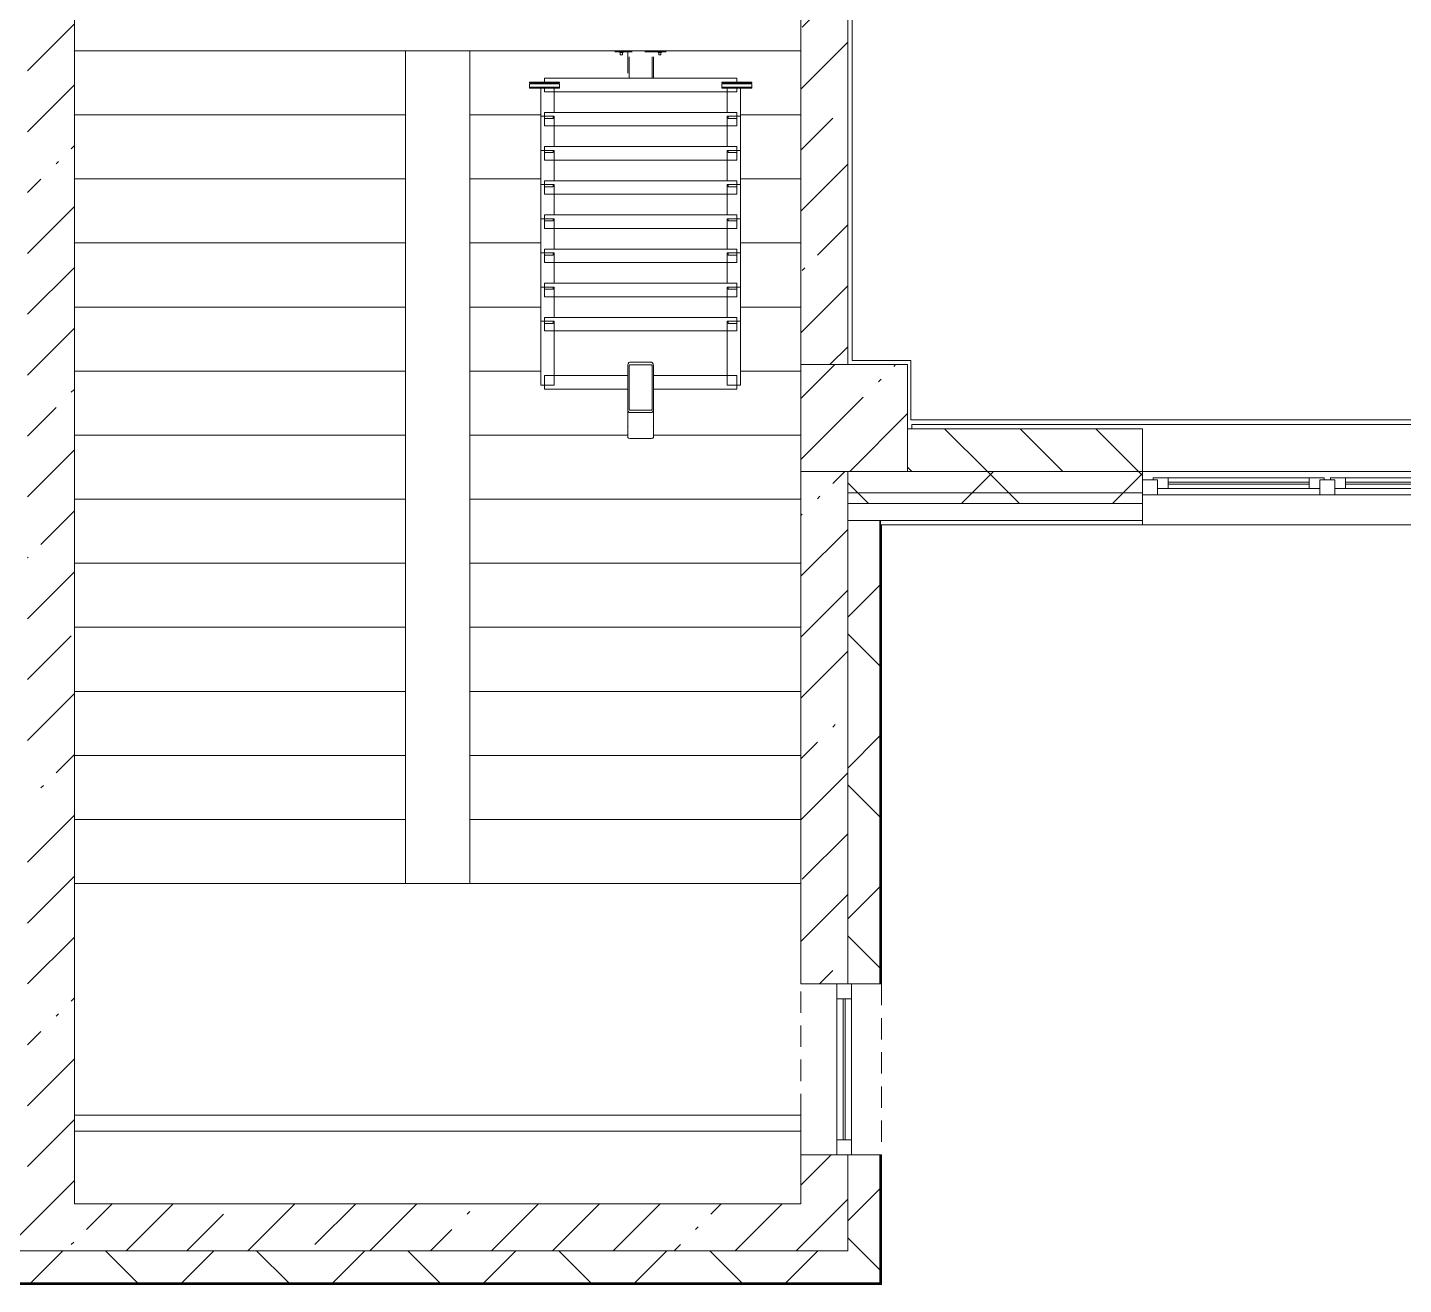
# Model space of a CAD drawing. Header units: millimetres. Extents: x -5507 to 191320, y -8553 to 29000.
# Drawn here: x 134200 to 140641, y -258 to 5629 of the extents above; entities that cross this region are included whole.
import ezdxf

# ---------------------------------------------------------------- set-up
doc = ezdxf.new("R2010")
doc.units = ezdxf.units.MM
doc.linetypes.add('200_ШТРИХ__ш1_п0_6_', pattern=[160, 100, -60])
for name, color, linetype, lineweight in [('A-DETL-MBND', 7, '200_ШТРИХ__ш1_п0_6_', 9), ('A-GENM-1', 7, 'Continuous', 5), ('A-GLAZ-2', 7, 'Continuous', 5), ('A-WALL', 7, 'Continuous', 9), ('A-WALL-4', 7, 'Continuous', 5), ('I-WALL-2', 7, 'Continuous', 5), ('S-COLS-2', 7, 'Continuous', 5), ('S-STRS', 7, 'Continuous', 5)]:
    doc.layers.add(name, color=color, linetype=linetype, lineweight=lineweight)
doc.layers.add('A-FLOR-2', color=7, linetype='Continuous', lineweight=5, true_color=0xaaaaaa)
pattern_1 = [(45, (62340, 0), (-353.5534, 353.5534), []), (135, (62340, 0), (-353.5534, -353.5534), [])]
pattern_2 = [(45, (62340, 0), (-285.1231, 285.1231), []), (45, (62625.1, 0), (-285.1231, 285.1231), [504.031, -100.806, 16.764, -84.042])]

# ---------------------------------------------------------------- blocks, each defined once
blk = doc.blocks.new('BSC_Колонна _Прямоугольная - 500х500-V37-3_5_1_птичка')
at = {"layer": 'S-COLS-2'}
h = blk.add_hatch(dxfattribs=at)
h.set_pattern_fill('FP_54', color=256, style=0, pattern_type=2)
h.set_pattern_definition([(45, (-75730, -3800), (-285.1231, 285.1231), []), (45, (-75444.88, -3800), (-285.1231, 285.1231), [504.031, -100.806, 16.764, -84.042])])
h.paths.add_polyline_path([(-250, -250), (250, -250), (250, 250), (-250, 250), (-250, -98)])
for p, q in [((250, 250), (-250, 250)), ((-250, 250), (-250, -250)), ((250, -250), (250, 250)), ((-250, -250), (250, -250))]:
    blk.add_line(p, q, dxfattribs=at)
blk = doc.blocks.new('120_Окно_СКБ_1Ст - 120_Окно_СКБ_1Ст 800х2500 EI30-23532001-3_5_1_птичка')
at = {"layer": 'A-GLAZ-2'}
for p, q in [((-400, -127), (-400, -57)), ((-400, -57), (-330, -57)), ((400, -57), (-400, -57)), ((-330, -57), (-330, -127)), ((330, -127), (330, -57)), ((330, -57), (400, -57)), ((400, -57), (400, -127)), ((-330, -127), (-400, -127)), ((-400, -127), (400, -127)), ((330, -87), (-330, -87)), ((330, -97), (-330, -97)), ((400, -127), (330, -127))]:
    blk.add_line(p, q, dxfattribs=at)
blk = doc.blocks.new('Анкер клиновой - Анкер клиновой МКТ В 10-10-16_85-22193208-3_5_1_птичка')
at = {"layer": 'A-DETL-MBND'}
for p, q in [((122191.4, 13788), (122191.4, 13784)), ((122207.4, 13788), (122191.4, 13788)), ((122191.4, 13788), (122207.4, 13788)), ((122194.4, 13798), (122194.4, 13784)), ((122204.4, 13798), (122194.4, 13798)), ((122194.4, 13798), (122204.4, 13798)), ((122204.4, 13784), (122204.4, 13798)), ((122207.4, 13784), (122207.4, 13788))]:
    blk.add_line(p, q, dxfattribs=at)
blk = doc.blocks.new('ОМ_Полоса_Трапеция прямоугольная_Прокат_ГОСТ 103-2006 - ОМ_Полоса_Трапеция прямоугольная_Прокат_ГОСТ 103-2006-21111644-3_5_1_птичка')
at = {"layer": 'A-GENM-1'}
for p, q in [((122699.4, 15046.5), (122699.4, 15056.5)), ((122699.4, 15056.5), (122739.4, 15056.5)), ((122739.4, 15046.5), (122699.4, 15046.5)), ((122739.4, 15056.5), (122739.4, 15046.5))]:
    blk.add_line(p, q, dxfattribs=at)
blk = doc.blocks.new('ОМ_Полоса_Трапеция прямоугольная_Прокат_ГОСТ 103-2006 - ОМ_Полоса_Трапеция прямоугольная_Прокат_ГОСТ 103-2006-V89-3_5_1_птичка')
at = {"layer": 'A-GENM-1'}
for p, q in [((122699.4, 14416.5), (122699.4, 14406.5)), ((122739.4, 14416.5), (122699.4, 14416.5)), ((122699.4, 14406.5), (122739.4, 14406.5)), ((122739.4, 14406.5), (122739.4, 14416.5))]:
    blk.add_line(p, q, dxfattribs=at)
blk = doc.blocks.new('ОМ_Полоса_Трапеция прямоугольная_Прокат_ГОСТ 103-2006 - ОМ_Полоса_Трапеция прямоугольная_Прокат_ГОСТ 103-2006-V90-3_5_1_птичка')
at = {"layer": 'A-GENM-1'}
for p, q in [((122699.4, 14256.5), (122699.4, 14246.5)), ((122739.4, 14256.5), (122699.4, 14256.5)), ((122699.4, 14246.5), (122739.4, 14246.5)), ((122739.4, 14246.5), (122739.4, 14256.5))]:
    blk.add_line(p, q, dxfattribs=at)
blk = doc.blocks.new('ОМ_Полоса_Трапеция прямоугольная_Прокат_ГОСТ 103-2006 - ОМ_Полоса_Трапеция прямоугольная_Прокат_ГОСТ 103-2006-V91-3_5_1_птичка')
at = {"layer": 'A-GENM-1'}
for p, q in [((122699.4, 14096.5), (122699.4, 14086.5)), ((122739.4, 14096.5), (122699.4, 14096.5)), ((122699.4, 14086.5), (122739.4, 14086.5)), ((122739.4, 14086.5), (122739.4, 14096.5))]:
    blk.add_line(p, q, dxfattribs=at)
blk = doc.blocks.new('ОМ_Полоса_Прокат_ГОСТ 103-2006 - ОМ_Полоса_Прокат_ГОСТ 103-2006-22193251-3_5_1_птичка')
at = {"layer": 'A-GENM-1'}
for p, q in [((122809.4, 13929.5), (122669.4, 13929.5)), ((122669.4, 13929.5), (122669.4, 13926.5)), ((122669.4, 13926.5), (122809.4, 13926.5)), ((122809.4, 13926.5), (122809.4, 13929.5))]:
    blk.add_line(p, q, dxfattribs=at)
blk = doc.blocks.new('ОМ_Полоса_Прокат_ГОСТ 103-2006 - ОМ_Полоса_Прокат_ГОСТ 103-2006-22193252-3_5_1_птичка')
at = {"layer": 'A-GENM-1'}
for p, q in [((122669.4, 13954.2), (122669.4, 13950.8)), ((122809.4, 13954.2), (122669.4, 13954.2)), ((122669.4, 13950.8), (122809.4, 13950.8)), ((122669.4, 13933.9), (122669.4, 13950.8)), ((122809.4, 13933.9), (122669.4, 13933.9)), ((122809.4, 13950.8), (122809.4, 13954.2)), ((122809.4, 13950.8), (122809.4, 13933.9))]:
    blk.add_line(p, q, dxfattribs=at)
blk = doc.blocks.new('ОМ_Полоса_Трапеция прямоугольная_Прокат_ГОСТ 103-2006 - ОМ_Полоса_Трапеция прямоугольная_Прокат_ГОСТ 103-2006-21111686-3_5_1_птичка')
at = {"layer": 'A-GENM-1'}
for p, q in [((121839.4, 15056.5), (121879.4, 15056.5)), ((121839.4, 15046.5), (121839.4, 15056.5)), ((121879.4, 15046.5), (121839.4, 15046.5)), ((121879.4, 15056.5), (121879.4, 15046.5))]:
    blk.add_line(p, q, dxfattribs=at)
blk = doc.blocks.new('ОМ_Полоса_Трапеция прямоугольная_Прокат_ГОСТ 103-2006 - ОМ_Полоса_Трапеция прямоугольная_Прокат_ГОСТ 103-2006-V92-3_5_1_птичка')
at = {"layer": 'A-GENM-1'}
for p, q in [((121879.4, 14416.5), (121839.4, 14416.5)), ((121839.4, 14416.5), (121839.4, 14406.5)), ((121839.4, 14406.5), (121879.4, 14406.5)), ((121879.4, 14406.5), (121879.4, 14416.5))]:
    blk.add_line(p, q, dxfattribs=at)
blk = doc.blocks.new('ОМ_Полоса_Трапеция прямоугольная_Прокат_ГОСТ 103-2006 - ОМ_Полоса_Трапеция прямоугольная_Прокат_ГОСТ 103-2006-V93-3_5_1_птичка')
at = {"layer": 'A-GENM-1'}
for p, q in [((121879.4, 14256.5), (121839.4, 14256.5)), ((121839.4, 14256.5), (121839.4, 14246.5)), ((121839.4, 14246.5), (121879.4, 14246.5)), ((121879.4, 14246.5), (121879.4, 14256.5))]:
    blk.add_line(p, q, dxfattribs=at)
blk = doc.blocks.new('ОМ_Полоса_Трапеция прямоугольная_Прокат_ГОСТ 103-2006 - ОМ_Полоса_Трапеция прямоугольная_Прокат_ГОСТ 103-2006-V94-3_5_1_птичка')
at = {"layer": 'A-GENM-1'}
for p, q in [((121879.4, 14096.5), (121839.4, 14096.5)), ((121839.4, 14096.5), (121839.4, 14086.5)), ((121839.4, 14086.5), (121879.4, 14086.5)), ((121879.4, 14086.5), (121879.4, 14096.5))]:
    blk.add_line(p, q, dxfattribs=at)
blk = doc.blocks.new('ОМ_Полоса_Прокат_ГОСТ 103-2006 - ОМ_Полоса_Прокат_ГОСТ 103-2006-22193295-3_5_1_птичка')
at = {"layer": 'A-GENM-1'}
for p, q in [((121909.4, 13929.5), (121769.4, 13929.5)), ((121769.4, 13929.5), (121769.4, 13926.5)), ((121769.4, 13926.5), (121909.4, 13926.5)), ((121909.4, 13926.5), (121909.4, 13929.5))]:
    blk.add_line(p, q, dxfattribs=at)
blk = doc.blocks.new('ОМ_Полоса_Прокат_ГОСТ 103-2006 - ОМ_Полоса_Прокат_ГОСТ 103-2006-22193296-3_5_1_птичка')
at = {"layer": 'A-GENM-1'}
for p, q in [((121909.4, 13954.2), (121769.4, 13954.2)), ((121769.4, 13954.2), (121769.4, 13950.8)), ((121769.4, 13950.8), (121909.4, 13950.8)), ((121769.4, 13933.9), (121769.4, 13950.8)), ((121909.4, 13933.9), (121769.4, 13933.9)), ((121909.4, 13950.8), (121909.4, 13954.2)), ((121909.4, 13950.8), (121909.4, 13933.9))]:
    blk.add_line(p, q, dxfattribs=at)
blk = doc.blocks.new('ОМ_Труба_ГОСТ 8639-82 - ОМ_Труба_ГОСТ 8639-82-21111694-3_5_1_птичка')
at = {"layer": 'A-GENM-1'}
for p, q in [((122229.4, 15590.5), (122229.4, 15456.5)), ((122238.4, 15595.1), (122340.4, 15595.1)), ((122349.4, 15456.5), (122349.4, 15590.5)), ((122238.4, 15474.2), (122340.4, 15474.2)), ((122340.4, 15462.4), (122238.4, 15462.4)), ((122229.4, 15256.4), (122229.4, 15456.5)), ((122235.4, 15456.5), (122235.4, 15256.4)), ((122343.4, 15256.4), (122343.4, 15456.5)), ((122349.4, 15456.5), (122349.4, 15256.4)), ((122238.4, 15250.5), (122340.4, 15250.5)), ((122340.4, 15238.8), (122238.4, 15238.8))]:
    blk.add_line(p, q, dxfattribs=at)
at = {"layer": 'A-GENM-1', "flags": 128}
for points in [[(122229.4, 15456.5), (122229.6, 15460), (122230.1, 15463.3), (122231, 15466.3), (122232.1, 15469), (122233.4, 15471.2), (122235, 15472.8), (122236.7, 15473.8), (122238.4, 15474.2)], [(122238.4, 15462.4), (122237.9, 15462.3), (122237.3, 15461.9), (122236.8, 15461.4), (122236.3, 15460.7), (122235.9, 15459.8), (122235.7, 15458.8), (122235.5, 15457.7), (122235.4, 15456.5)], [(122340.4, 15474.2), (122342.2, 15473.8), (122343.9, 15472.8), (122345.4, 15471.2), (122346.8, 15469), (122347.9, 15466.3), (122348.8, 15463.3), (122349.3, 15460), (122349.4, 15456.5)], [(122343.4, 15456.5), (122343.4, 15457.7), (122343.2, 15458.8), (122342.9, 15459.8), (122342.6, 15460.7), (122342.1, 15461.4), (122341.6, 15461.9), (122341, 15462.3), (122340.4, 15462.4)], [(122238.4, 15238.8), (122236.7, 15239.1), (122235, 15240.1), (122233.4, 15241.8), (122232.1, 15243.9), (122231, 15246.6), (122230.1, 15249.7), (122229.6, 15253), (122229.4, 15256.4)], [(122235.4, 15256.4), (122235.5, 15255.3), (122235.7, 15254.2), (122235.9, 15253.2), (122236.3, 15252.3), (122236.8, 15251.5), (122237.3, 15251), (122237.9, 15250.7), (122238.4, 15250.5)], [(122349.4, 15256.4), (122349.3, 15253), (122348.8, 15249.7), (122347.9, 15246.6), (122346.8, 15243.9), (122345.4, 15241.8), (122343.9, 15240.1), (122342.2, 15239.1), (122340.4, 15238.8)], [(122340.4, 15250.5), (122341, 15250.7), (122341.6, 15251), (122342.1, 15251.5), (122342.6, 15252.3), (122342.9, 15253.2), (122343.2, 15254.2), (122343.4, 15255.3), (122343.4, 15256.4)]]:
    blk.add_lwpolyline(points, dxfattribs=at)
at = {"layer": 'A-GENM-1'}
for centre, major_axis, start_param, end_param in [((122238.4, 15590.5), (9, 0), 1.570796, 3.141593), ((122340.4, 15590.5), (9, 0), 0, 1.570796), ((122238.4, 15538.5), (9, 0), 3.141593, 3.665191), ((122340.4, 15538.5), (-9, 0), 2.617994, 3.141593)]:
    blk.add_ellipse(centre, major_axis=major_axis, ratio=0.509802, start_param=start_param, end_param=end_param, dxfattribs=at)
blk = doc.blocks.new('ОМ_Уголок_ГОСТ 8509-93 - ОМ_Уголок_ГОСТ 8509-93-22194532-3_5_1_птичка')
at = {"layer": 'A-GENM-1'}
for p, q in [((0, 45.2), (0, -17.8)), ((390, 45.2), (0, 45.2)), ((900, 45.2), (510, 45.2)), ((900, -17.8), (900, 45.2)), ((0, -17.8), (390, -17.8)), ((510, -17.8), (900, -17.8))]:
    blk.add_line(p, q, dxfattribs=at)
blk = doc.blocks.new('ОМ_Уголок_ГОСТ 8509-93 - ОМ_Уголок_ГОСТ 8509-93-V95-3_5_1_птичка')
at = {"layer": 'A-GENM-1'}
for p, q in [((0, 45.2), (0, -17.8)), ((900, 45.2), (0, 45.2)), ((900, -17.8), (900, 45.2)), ((0, -17.8), (900, -17.8))]:
    blk.add_line(p, q, dxfattribs=at)
blk = doc.blocks.new('ОМ_Уголок_ГОСТ 8509-93 - ОМ_Уголок_ГОСТ 8509-93-22194533-3_5_1_птичка')
at = {"layer": 'A-GENM-1'}
for p, q in [((0, 45.2), (0, -17.8)), ((300, 45.2), (0, 45.2)), ((300, -17.8), (300, 45.2)), ((0, -17.8), (300, -17.8))]:
    blk.add_line(p, q, dxfattribs=at)
blk = doc.blocks.new('ОМ_Уголок_ГОСТ 8509-93 - ОМ_Уголок_ГОСТ 8509-93-V96-3_5_1_птичка')
at = {"layer": 'A-GENM-1'}
for p, q in [((0, 45.2), (0, -17.8)), ((142.2, 45.2), (0, 45.2)), ((0, -17.8), (160, -17.8))]:
    blk.add_line(p, q, dxfattribs=at)
blk = doc.blocks.new('ОМ_Уголок_ГОСТ 8509-93 - ОМ_Уголок_ГОСТ 8509-93-V97-3_5_1_птичка')
at = {"layer": 'A-GENM-1'}
for p, q in [((300, 45.2), (157.8, 45.2)), ((300, -17.8), (300, 45.2)), ((140, -17.8), (300, -17.8))]:
    blk.add_line(p, q, dxfattribs=at)
blk = doc.blocks.new('ОМ_Уголок_ГОСТ 8509-93 - ОМ_Уголок_ГОСТ 8509-93-V98-3_5_1_птичка')
at = {"layer": 'A-GENM-1'}
for p, q in [((0, 45.2), (0, 27.8)), ((900, 45.2), (0, 45.2)), ((0, 7.4), (0, -17.8)), ((900, 27.8), (900, 45.2)), ((900, -17.8), (900, 7.4)), ((0, -17.8), (900, -17.8))]:
    blk.add_line(p, q, dxfattribs=at)
blk = doc.blocks.new('ОМ_Уголок_ГОСТ 8509-93 - ОМ_Уголок_ГОСТ 8509-93-V99-3_5_1_птичка')
at = {"layer": 'A-GENM-1'}
for p, q in [((0, 45.2), (0, -17.8)), ((7.4, 45.2), (0, 45.2)), ((142.2, 45.2), (27.8, 45.2)), ((0, -17.8), (7.4, -17.8)), ((27.8, -17.8), (160, -17.8))]:
    blk.add_line(p, q, dxfattribs=at)
blk = doc.blocks.new('ОМ_Уголок_ГОСТ 8509-93 - ОМ_Уголок_ГОСТ 8509-93-V100-3_5_1_птичка')
at = {"layer": 'A-GENM-1'}
for p, q in [((272.2, 45.2), (157.8, 45.2)), ((300, 45.2), (292.6, 45.2)), ((300, -17.8), (300, 45.2)), ((140, -17.8), (272.2, -17.8)), ((292.6, -17.8), (300, -17.8))]:
    blk.add_line(p, q, dxfattribs=at)
blk = doc.blocks.new('ОМ_Труба_ГОСТ 8639-82 - ОМ_Труба_ГОСТ 8639-82-21111710-3_5_1_птичка')
at = {"layer": 'A-DETL-MBND'}
for p, q in [((122229.4, 13908.7), (122229.4, 13784)), ((122235.4, 13908.7), (122235.4, 13784)), ((122343.4, 13908.7), (122343.4, 13784)), ((122349.4, 13784), (122349.4, 13908.7))]:
    blk.add_line(p, q, dxfattribs=at)
blk = doc.blocks.new('ОМ_Уголок_ГОСТ 8510-86 - ОМ_Уголок_ГОСТ 8510-86-V101-3_5_1_птичка')
at = {"layer": 'A-DETL-MBND'}
blk.add_line((0, 0), (240, 0), dxfattribs=at)
blk = doc.blocks.new('120_Окно_СКБ_2Ст - 120_Окно_СКБ_2Ст 3000х2500 _мал_створка слева_-22809161-3_5_1_птичка')
at = {"layer": 'A-GLAZ-2'}
for p, q in [((-1500, -75), (-1500, -5)), ((-1500, -5), (-1430, -5)), ((1500, -5), (-1500, -5)), ((-1430, -5), (-1430, -75)), ((600, -35), (-1430, -35)), ((-1430, -35), (-1430, -75)), ((-1380, -85), (-1380, -35)), ((-1380, -55), (550, -55)), ((550, -85), (550, -35)), ((600, -75), (600, -5)), ((600, -5), (670, -5)), ((600, -75), (600, -35)), ((670, -5), (670, -75)), ((1430, -35), (670, -35)), ((670, -35), (670, -75)), ((720, -85), (720, -35)), ((720, -55), (1380, -55)), ((1380, -85), (1380, -35)), ((1430, -75), (1430, -5)), ((1430, -5), (1500, -5)), ((1430, -75), (1430, -35)), ((1500, -5), (1500, -75)), ((-1430, -75), (-1500, -75)), ((-1500, -75), (-1450, -75)), ((-1430, -75), (-1450, -75)), ((-1450, -75), (-1450, -85)), ((-1450, -85), (620, -85)), ((620, -85), (-1450, -85)), ((550, -65), (-1380, -65)), ((670, -75), (600, -75)), ((620, -75), (600, -75)), ((620, -75), (650, -75)), ((620, -85), (620, -75)), ((670, -75), (650, -75)), ((650, -75), (650, -85)), ((650, -85), (1450, -85)), ((1450, -85), (650, -85)), ((1380, -65), (720, -65)), ((1500, -75), (1430, -75)), ((1450, -75), (1430, -75)), ((1450, -75), (1500, -75)), ((1450, -85), (1450, -75))]:
    blk.add_line(p, q, dxfattribs=at)
blk = doc.blocks.new('Зашивка приборов отопления38 - Зашивка приборов отопления-33325280-3_5_1_птичка')
at = {"layer": 'A-WALL-4'}
for p, q in [((120704.7, 18041.2), (120704.7, 17931.2)), ((120704.7, 17931.2), (124104.7, 17931.2)), ((124104.7, 17931.2), (120704.7, 17931.2)), ((120704.7, 17931.2), (120704.7, 17856.2)), ((120704.7, 17856.2), (124104.7, 17856.2))]:
    blk.add_line(p, q, dxfattribs=at)

msp = doc.modelspace()

# ---------------------------------------------------------------- hatches: boundary and pattern name
at = {"layer": 'A-WALL-4'}
h = msp.add_hatch(dxfattribs=at)
h.set_pattern_fill('FP_64', color=256, style=0, pattern_type=2)
h.set_pattern_definition([(135, (62339.98, 0), (-176.7767, -176.7767), [])])
h.paths.add_polyline_path([(143740, 3550), (143740, 3750), (143190, 3750), (143190, 3550), (143443.6, 3550)])
h.paths.add_polyline_path([(139420, 3550), (139420, 3750), (138320, 3750), (138320, 3550), (138782.7, 3550)])
h.paths.add_polyline_path([(142420, 3550), (142690, 3550), (142690, 3750), (142420, 3750)])
h.paths.add_polyline_path([(146440, 3550), (146540, 3550), (146540, 3750), (146440, 3750), (146440, 3702)])
h.paths.add_polyline_path([(145308, 3550), (145540, 3550), (145540, 3750), (144640, 3750), (144640, 3550)])
h = msp.add_hatch(dxfattribs=at)
h.set_pattern_fill('FP_66', color=256, style=0, pattern_type=2)
h.set_pattern_definition(pattern_1)
h.paths.add_polyline_path([(146440, 3450), (147041.6, 3450), (147040, 3550), (146440, 3550)])
h.paths.add_polyline_path([(144640, 3450), (145540, 3450), (145540, 3550), (144640, 3550)])
h.paths.add_polyline_path([(138782.7, 3450), (139420, 3450), (139420, 3550), (138040, 3550), (138040, 3450), (138320, 3450)])
h.paths.add_polyline_path([(143740, 3450), (143740, 3550), (142420, 3550), (142420, 3450), (143443.6, 3450)])
h = msp.add_hatch(dxfattribs=at)
h.set_pattern_fill('FP_66', color=256, style=0, pattern_type=2)
h.set_pattern_definition(pattern_1)
h.paths.add_polyline_path([(147041.6, 3400), (147141.6, 3400), (147141.6, 3450), (146440, 3450), (146440, 3400), (146706.3, 3400)])
h.paths.add_polyline_path([(138782.7, 3400), (139420, 3400), (139420, 3450), (138040, 3450), (138040, 3400)])
h.paths.add_polyline_path([(142420, 3400), (143740, 3400), (143740, 3450), (142420, 3450)])
h.paths.add_polyline_path([(145308, 3400), (145540, 3400), (145540, 3450), (144640, 3450), (144640, 3400)])
h = msp.add_hatch(dxfattribs=at)
h.set_pattern_fill('FP_66', color=256, style=0, pattern_type=2)
h.set_pattern_definition(pattern_1)
h.paths.add_polyline_path([(138190, -250), (138190, 350), (138040, 350), (138040, -250)])
h.paths.add_polyline_path([(138190, 1150), (138190, 3320), (138040, 3320), (138040, 1150)])
h = msp.add_hatch(dxfattribs=at)
h.set_pattern_fill('FP_66', color=256, style=0, pattern_type=2)
h.set_pattern_definition(pattern_1)
h.paths.add_polyline_path([(128250, -250), (128500, -250), (128500, -100), (127500, -100), (127500, -250), (127750, -250)])
h.paths.add_polyline_path([(138040, -250), (138040, -100), (133900, -100), (133900, -250), (137850.5, -250)])
h.paths.add_polyline_path([(129400, -250), (133000, -250), (133000, -100), (129400, -100)])
h.paths.add_polyline_path([(119250, -250), (120150, -250), (120150, -100), (118967.1, -100), (118967.1, -250), (119206.8, -250)])
h.paths.add_polyline_path([(126600, -250), (126600, -100), (126050, -100), (126050, -250)])
h.paths.add_polyline_path([(123950, -250), (123950, -100), (123250, -100), (123250, -250), (123867.7, -250)])
at = {"layer": 'I-WALL-2'}
h = msp.add_hatch(dxfattribs=at)
h.set_pattern_fill('FP_62', color=256, style=0, pattern_type=2)
h.set_pattern_definition(pattern_2)
h.paths.add_polyline_path([(137850.5, 120), (138040, 120), (138040, 350), (137820, 350), (137820, 120)])
h.paths.add_polyline_path([(137850.5, 1150), (138040, 1150), (138040, 3550), (137820, 3550), (137820, 1150)])
h.paths.add_polyline_path([(137820, 4050), (138040, 4050), (138040, 7900), (137820, 7900), (137820, 4280.5)])
h = msp.add_hatch(dxfattribs=at)
h.set_pattern_fill('FP_62', color=256, style=0, pattern_type=2)
h.set_pattern_definition(pattern_2)
h.paths.add_polyline_path([(134200, 120), (134420, 120), (134420, 7680), (134200, 7680), (134200, 1966.6)])
h = msp.add_hatch(dxfattribs=at)
h.set_pattern_fill('FP_62', color=256, style=0, pattern_type=2)
h.set_pattern_definition(pattern_2)
h.paths.add_polyline_path([(133000, -100), (133000, 120), (129400, 120), (129400, -100), (132257.4, -100)])
h.paths.add_polyline_path([(134121.8, -100), (134200, -100), (134200, 120), (133900, 120), (133900, -100)])
h.paths.add_polyline_path([(128500, -100), (128500, 120), (128250, 120), (128250, -100)])
h = msp.add_hatch(dxfattribs=at)
h.set_pattern_fill('FP_62', color=256, style=0, pattern_type=2)
h.set_pattern_definition(pattern_2)
h.paths.add_polyline_path([(138040, -100), (138040, 120), (134200, 120), (134200, -100), (137850.5, -100)])

# ---------------------------------------------------------------- linework, layer by layer
at = {"layer": 'A-DETL-MBND'}
for p, q in [((137820, 535), (137820, 1150)), ((138198, 1150), (138198, 350))]:
    msp.add_line(p, q, dxfattribs=at)
at = {"layer": 'A-FLOR-2'}
for p, q in [((138061, 9100), (138061, 4070)), ((138061, 4070), (138335, 4070)), ((138335, 4070), (138335, 3791)), ((138335, 3791), (142670, 3791))]:
    msp.add_line(p, q, dxfattribs=at)
at = {"layer": 'A-WALL'}
for p, q in [((139420, 3550), (138320, 3550)), ((138040, 3450), (139420, 3450)), ((138040, 3400), (139420, 3400)), ((138040, 3320), (138040, 1150)), ((138040, 3320), (139420, 3320)), ((138190, 1150), (138190, 3320)), ((138193, 1150), (138193, 3320)), ((138198, 3300), (138193, 3300)), ((138040, 350), (138040, 120)), ((138190, -250), (138190, 350)), ((138193, -253), (138193, 350)), ((133900, -100), (138040, -100)), ((133900, -250), (138190, -250)), ((133900, -253), (138193, -253))]:
    msp.add_line(p, q, dxfattribs=at)
at = {"layer": 'A-WALL-4'}
for p, q in [((139420, 3750), (138320, 3750)), ((139420, 3300), (139420, 3750)), ((138040, 3550), (138040, 3320)), ((139420, 3550), (142420, 3550)), ((138198, 1150), (138198, 3300)), ((147291.6, 3300), (138198, 3300)), ((138040, 1150), (138198, 1150)), ((138198, 350), (138040, 350)), ((138198, -258), (138198, 350)), ((138040, 120), (138040, -100)), ((126600, -258), (138198, -258))]:
    msp.add_line(p, q, dxfattribs=at)
at = {"layer": 'I-WALL-2'}
for p, q in [((138040, 4050), (138040, 7900)), ((134420, 120), (134420, 7680)), ((137820, 7680), (137820, 4050)), ((138340, 3770), (142690, 3770)), ((138340, 3770), (138340, 3750)), ((137820, 3550), (137820, 1150)), ((142420, 3550), (139420, 3550)), ((137820, 1150), (138040, 1150)), ((138040, 350), (137820, 350)), ((137820, 350), (137820, 120)), ((137820, 120), (134420, 120))]:
    msp.add_line(p, q, dxfattribs=at)
at = {"layer": 'S-STRS'}
for p, q in [((134420, 5520), (135970, 5520)), ((134420, 5520), (135970, 5520)), ((135970, 5520), (137820, 5520)), ((135970, 5220), (135970, 5520)), ((136270, 5520), (136270, 5220)), ((134420, 5220), (135970, 5220)), ((134420, 5220), (135970, 5220)), ((135970, 4920), (135970, 5220)), ((136270, 5220), (136270, 4920)), ((136602.2, 5220), (136270, 5220)), ((136602.2, 5220), (136270, 5220)), ((137820, 5220), (137537.8, 5220)), ((137820, 5220), (137537.8, 5220)), ((134420, 4920), (135970, 4920)), ((134420, 4920), (135970, 4920)), ((135970, 4620), (135970, 4920)), ((136270, 4920), (136270, 4620)), ((136602.2, 4920), (136270, 4920)), ((136602.2, 4920), (136270, 4920)), ((137820, 4920), (137537.8, 4920)), ((137820, 4920), (137537.8, 4920)), ((134420, 4620), (135970, 4620)), ((134420, 4620), (135970, 4620)), ((135970, 4320), (135970, 4620)), ((136270, 4620), (136270, 4320)), ((136602.2, 4620), (136270, 4620)), ((136602.2, 4620), (136270, 4620)), ((137820, 4620), (137537.8, 4620)), ((137820, 4620), (137537.8, 4620)), ((134420, 4320), (135970, 4320)), ((134420, 4320), (135970, 4320)), ((135970, 4020), (135970, 4320)), ((136270, 4320), (136270, 4020)), ((136602.2, 4320), (136270, 4320)), ((136602.2, 4320), (136270, 4320)), ((137820, 4320), (137537.8, 4320)), ((137820, 4320), (137537.8, 4320)), ((134420, 4020), (135970, 4020)), ((134420, 4020), (135970, 4020)), ((135970, 3720), (135970, 4020)), ((136270, 4020), (136270, 3720)), ((136602.2, 4020), (136270, 4020)), ((136602.2, 4020), (136270, 4020)), ((137820, 4020), (137537.8, 4020)), ((137820, 4020), (137537.8, 4020)), ((134420, 3720), (135970, 3720)), ((134420, 3720), (135970, 3720)), ((135970, 3420), (135970, 3720)), ((136270, 3720), (136270, 3420)), ((137011.3, 3720), (136270, 3720)), ((137011.3, 3720), (136270, 3720)), ((137820, 3720), (137128.6, 3720)), ((137820, 3720), (137128.6, 3720)), ((134420, 3420), (135970, 3420)), ((134420, 3420), (135970, 3420)), ((135970, 3120), (135970, 3420)), ((136270, 3420), (136270, 3120)), ((137820, 3420), (136270, 3420)), ((137820, 3420), (136270, 3420)), ((134420, 3120), (135970, 3120)), ((134420, 3120), (135970, 3120)), ((135970, 2820), (135970, 3120)), ((136270, 3120), (136270, 2820)), ((137820, 3120), (136270, 3120)), ((137820, 3120), (136270, 3120)), ((134420, 2820), (135970, 2820)), ((134420, 2820), (135970, 2820)), ((135970, 2520), (135970, 2820)), ((136270, 2820), (136270, 2520)), ((137820, 2820), (136270, 2820)), ((137820, 2820), (136270, 2820)), ((134420, 2520), (135970, 2520)), ((134420, 2520), (135970, 2520)), ((135970, 2220), (135970, 2520)), ((136270, 2520), (136270, 2220)), ((137820, 2520), (136270, 2520)), ((137820, 2520), (136270, 2520)), ((134420, 2220), (135970, 2220)), ((134420, 2220), (135970, 2220)), ((135970, 1920), (135970, 2220)), ((136270, 2220), (136270, 1920)), ((137820, 2220), (136270, 2220)), ((137820, 2220), (136270, 2220)), ((134420, 1920), (135970, 1920)), ((134420, 1920), (135970, 1920)), ((135970, 1620), (135970, 1920)), ((136270, 1920), (136270, 1620)), ((137820, 1920), (136270, 1920)), ((137820, 1920), (136270, 1920)), ((134420, 1620), (135970, 1620)), ((134420, 1620), (135970, 1620)), ((136270, 1620), (135970, 1620)), ((137820, 1620), (136270, 1620)), ((137820, 1620), (136270, 1620))]:
    msp.add_line(p, q, dxfattribs=at)

# ---------------------------------------------------------------- block references
at = {"layer": 'A-DETL-MBND', "extrusion": (0, 0, -1)}
msp.add_blockref('ОМ_Уголок_ГОСТ 8510-86 - ОМ_Уголок_ГОСТ 8510-86-V101-3_5_1_птичка', (-137190, 5515.8), dxfattribs=at)
at = {"layer": 'A-DETL-MBND', "rotation": 180}
for name, p in [('Анкер клиновой - Анкер клиновой МКТ В 10-10-16_85-22193208-3_5_1_птичка', (259179.4, 19299.8)), ('ОМ_Труба_ГОСТ 8639-82 - ОМ_Труба_ГОСТ 8639-82-21111710-3_5_1_птичка', (259359.4, 19299.8)), ('Анкер клиновой - Анкер клиновой МКТ В 10-10-16_85-22193208-3_5_1_птичка', (259359.4, 19299.8))]:
    msp.add_blockref(name, p, dxfattribs=at)
at = {"layer": 'A-GENM-1', "rotation": 180}
for name, p in [('ОМ_Полоса_Прокат_ГОСТ 103-2006 - ОМ_Полоса_Прокат_ГОСТ 103-2006-22193251-3_5_1_птичка', (259359.4, 19299.8)), ('ОМ_Полоса_Прокат_ГОСТ 103-2006 - ОМ_Полоса_Прокат_ГОСТ 103-2006-22193252-3_5_1_птичка', (259359.4, 19299.8)), ('ОМ_Полоса_Прокат_ГОСТ 103-2006 - ОМ_Полоса_Прокат_ГОСТ 103-2006-22193295-3_5_1_птичка', (259359.4, 19299.8)), ('ОМ_Полоса_Прокат_ГОСТ 103-2006 - ОМ_Полоса_Прокат_ГОСТ 103-2006-22193296-3_5_1_птичка', (259359.4, 19299.8)), ('ОМ_Полоса_Трапеция прямоугольная_Прокат_ГОСТ 103-2006 - ОМ_Полоса_Трапеция прямоугольная_Прокат_ГОСТ 103-2006-V91-3_5_1_птичка', (259359.4, 19299.8)), ('ОМ_Полоса_Трапеция прямоугольная_Прокат_ГОСТ 103-2006 - ОМ_Полоса_Трапеция прямоугольная_Прокат_ГОСТ 103-2006-V94-3_5_1_птичка', (259359.4, 19299.8)), ('ОМ_Полоса_Трапеция прямоугольная_Прокат_ГОСТ 103-2006 - ОМ_Полоса_Трапеция прямоугольная_Прокат_ГОСТ 103-2006-V90-3_5_1_птичка', (259359.4, 19299.8)), ('ОМ_Полоса_Трапеция прямоугольная_Прокат_ГОСТ 103-2006 - ОМ_Полоса_Трапеция прямоугольная_Прокат_ГОСТ 103-2006-V93-3_5_1_птичка', (259359.4, 19299.8)), ('ОМ_Полоса_Трапеция прямоугольная_Прокат_ГОСТ 103-2006 - ОМ_Полоса_Трапеция прямоугольная_Прокат_ГОСТ 103-2006-V89-3_5_1_птичка', (259359.4, 19299.8)), ('ОМ_Полоса_Трапеция прямоугольная_Прокат_ГОСТ 103-2006 - ОМ_Полоса_Трапеция прямоугольная_Прокат_ГОСТ 103-2006-V92-3_5_1_птичка', (259359.4, 19299.8)), ('ОМ_Полоса_Трапеция прямоугольная_Прокат_ГОСТ 103-2006 - ОМ_Полоса_Трапеция прямоугольная_Прокат_ГОСТ 103-2006-21111644-3_5_1_птичка', (259359.4, 19779.8)), ('ОМ_Полоса_Трапеция прямоугольная_Прокат_ГОСТ 103-2006 - ОМ_Полоса_Трапеция прямоугольная_Прокат_ГОСТ 103-2006-21111686-3_5_1_птичка', (259359.4, 19779.8)), ('ОМ_Полоса_Трапеция прямоугольная_Прокат_ГОСТ 103-2006 - ОМ_Полоса_Трапеция прямоугольная_Прокат_ГОСТ 103-2006-21111644-3_5_1_птичка', (259359.4, 19619.8)), ('ОМ_Полоса_Трапеция прямоугольная_Прокат_ГОСТ 103-2006 - ОМ_Полоса_Трапеция прямоугольная_Прокат_ГОСТ 103-2006-21111686-3_5_1_птичка', (259359.4, 19619.8)), ('ОМ_Полоса_Трапеция прямоугольная_Прокат_ГОСТ 103-2006 - ОМ_Полоса_Трапеция прямоугольная_Прокат_ГОСТ 103-2006-21111644-3_5_1_птичка', (259359.4, 19459.8)), ('ОМ_Полоса_Трапеция прямоугольная_Прокат_ГОСТ 103-2006 - ОМ_Полоса_Трапеция прямоугольная_Прокат_ГОСТ 103-2006-21111686-3_5_1_птичка', (259359.4, 19459.8)), ('ОМ_Полоса_Трапеция прямоугольная_Прокат_ГОСТ 103-2006 - ОМ_Полоса_Трапеция прямоугольная_Прокат_ГОСТ 103-2006-21111644-3_5_1_птичка', (259359.4, 19299.8)), ('ОМ_Полоса_Трапеция прямоугольная_Прокат_ГОСТ 103-2006 - ОМ_Полоса_Трапеция прямоугольная_Прокат_ГОСТ 103-2006-21111686-3_5_1_птичка', (259359.4, 19299.8)), ('ОМ_Труба_ГОСТ 8639-82 - ОМ_Труба_ГОСТ 8639-82-21111694-3_5_1_птичка', (259359.4, 19299.8))]:
    msp.add_blockref(name, p, dxfattribs=at)
at = {"layer": 'A-GENM-1', "extrusion": (0, 0, -1)}
for name, p, rotation in [('ОМ_Уголок_ГОСТ 8509-93 - ОМ_Уголок_ГОСТ 8509-93-V100-3_5_1_птичка', (-136620, 5073.3), 90.00000000000087), ('ОМ_Уголок_ГОСТ 8509-93 - ОМ_Уголок_ГОСТ 8509-93-V98-3_5_1_птичка', (-136620, 5373.3), 180), ('ОМ_Уголок_ГОСТ 8509-93 - ОМ_Уголок_ГОСТ 8509-93-V99-3_5_1_птичка', (-137520, 5373.3), 270.0000000000007), ('ОМ_Уголок_ГОСТ 8509-93 - ОМ_Уголок_ГОСТ 8509-93-V95-3_5_1_птичка', (-136620, 5213.3), 180), ('ОМ_Уголок_ГОСТ 8509-93 - ОМ_Уголок_ГОСТ 8509-93-V97-3_5_1_птичка', (-136620, 4913.3), 90.00000000000087), ('ОМ_Уголок_ГОСТ 8509-93 - ОМ_Уголок_ГОСТ 8509-93-V96-3_5_1_птичка', (-137520, 5213.3), 270.0000000000007), ('ОМ_Уголок_ГОСТ 8509-93 - ОМ_Уголок_ГОСТ 8509-93-V97-3_5_1_птичка', (-136620, 4753.3), 90.00000000000087), ('ОМ_Уголок_ГОСТ 8509-93 - ОМ_Уголок_ГОСТ 8509-93-V95-3_5_1_птичка', (-136620, 5053.3), 180), ('ОМ_Уголок_ГОСТ 8509-93 - ОМ_Уголок_ГОСТ 8509-93-V96-3_5_1_птичка', (-137520, 5053.3), 270.0000000000007), ('ОМ_Уголок_ГОСТ 8509-93 - ОМ_Уголок_ГОСТ 8509-93-V95-3_5_1_птичка', (-136620, 4893.3), 180), ('ОМ_Уголок_ГОСТ 8509-93 - ОМ_Уголок_ГОСТ 8509-93-V97-3_5_1_птичка', (-136620, 4593.3), 90.00000000000087), ('ОМ_Уголок_ГОСТ 8509-93 - ОМ_Уголок_ГОСТ 8509-93-V96-3_5_1_птичка', (-137520, 4893.3), 270.0000000000007), ('ОМ_Уголок_ГОСТ 8509-93 - ОМ_Уголок_ГОСТ 8509-93-V97-3_5_1_птичка', (-136620, 4433.3), 90.00000000000087), ('ОМ_Уголок_ГОСТ 8509-93 - ОМ_Уголок_ГОСТ 8509-93-V95-3_5_1_птичка', (-136620, 4733.3), 180), ('ОМ_Уголок_ГОСТ 8509-93 - ОМ_Уголок_ГОСТ 8509-93-V96-3_5_1_птичка', (-137520, 4733.3), 270.0000000000007), ('ОМ_Уголок_ГОСТ 8509-93 - ОМ_Уголок_ГОСТ 8509-93-V97-3_5_1_птичка', (-136620, 4273.3), 90.00000000000087), ('ОМ_Уголок_ГОСТ 8509-93 - ОМ_Уголок_ГОСТ 8509-93-V95-3_5_1_птичка', (-136620, 4573.3), 180), ('ОМ_Уголок_ГОСТ 8509-93 - ОМ_Уголок_ГОСТ 8509-93-V96-3_5_1_птичка', (-137520, 4573.3), 270.0000000000007), ('ОМ_Уголок_ГОСТ 8509-93 - ОМ_Уголок_ГОСТ 8509-93-V97-3_5_1_птичка', (-136620, 4113.3), 90.00000000000087), ('ОМ_Уголок_ГОСТ 8509-93 - ОМ_Уголок_ГОСТ 8509-93-V95-3_5_1_птичка', (-136620, 4413.3), 180), ('ОМ_Уголок_ГОСТ 8509-93 - ОМ_Уголок_ГОСТ 8509-93-V96-3_5_1_птичка', (-137520, 4413.3), 270.0000000000007), ('ОМ_Уголок_ГОСТ 8509-93 - ОМ_Уголок_ГОСТ 8509-93-22194533-3_5_1_птичка', (-136620, 3953.3), 90.00000000000087), ('ОМ_Уголок_ГОСТ 8509-93 - ОМ_Уголок_ГОСТ 8509-93-V95-3_5_1_птичка', (-136620, 4253.3), 180), ('ОМ_Уголок_ГОСТ 8509-93 - ОМ_Уголок_ГОСТ 8509-93-22194533-3_5_1_птичка', (-137520, 4253.3), 270.0000000000007)]:
    msp.add_blockref(name, p, dxfattribs=dict(at, rotation=rotation))
msp.add_blockref('ОМ_Уголок_ГОСТ 8509-93 - ОМ_Уголок_ГОСТ 8509-93-22194532-3_5_1_птичка', (-137520, 3953.3), dxfattribs=at)
at = {"layer": 'A-GLAZ-2'}
for name, p, rotation in [('120_Окно_СКБ_2Ст - 120_Окно_СКБ_2Ст 3000х2500 _мал_створка слева_-22809161-3_5_1_птичка', (140920, 3435), 180), ('120_Окно_СКБ_1Ст - 120_Окно_СКБ_1Ст 800х2500 EI30-23532001-3_5_1_птичка', (138115, 750), 270)]:
    msp.add_blockref(name, p, dxfattribs=dict(at, rotation=rotation))
at = {"layer": 'A-WALL-4', "rotation": 180}
msp.add_blockref('Зашивка приборов отопления38 - Зашивка приборов отопления-33325280-3_5_1_птичка', (258524.7, 18391.2), dxfattribs=at)
at = {"layer": 'S-COLS-2'}
msp.add_blockref('BSC_Колонна _Прямоугольная - 500х500-V37-3_5_1_птичка', (138070, 3800), dxfattribs=at)

doc.saveas('drawing.dxf')
